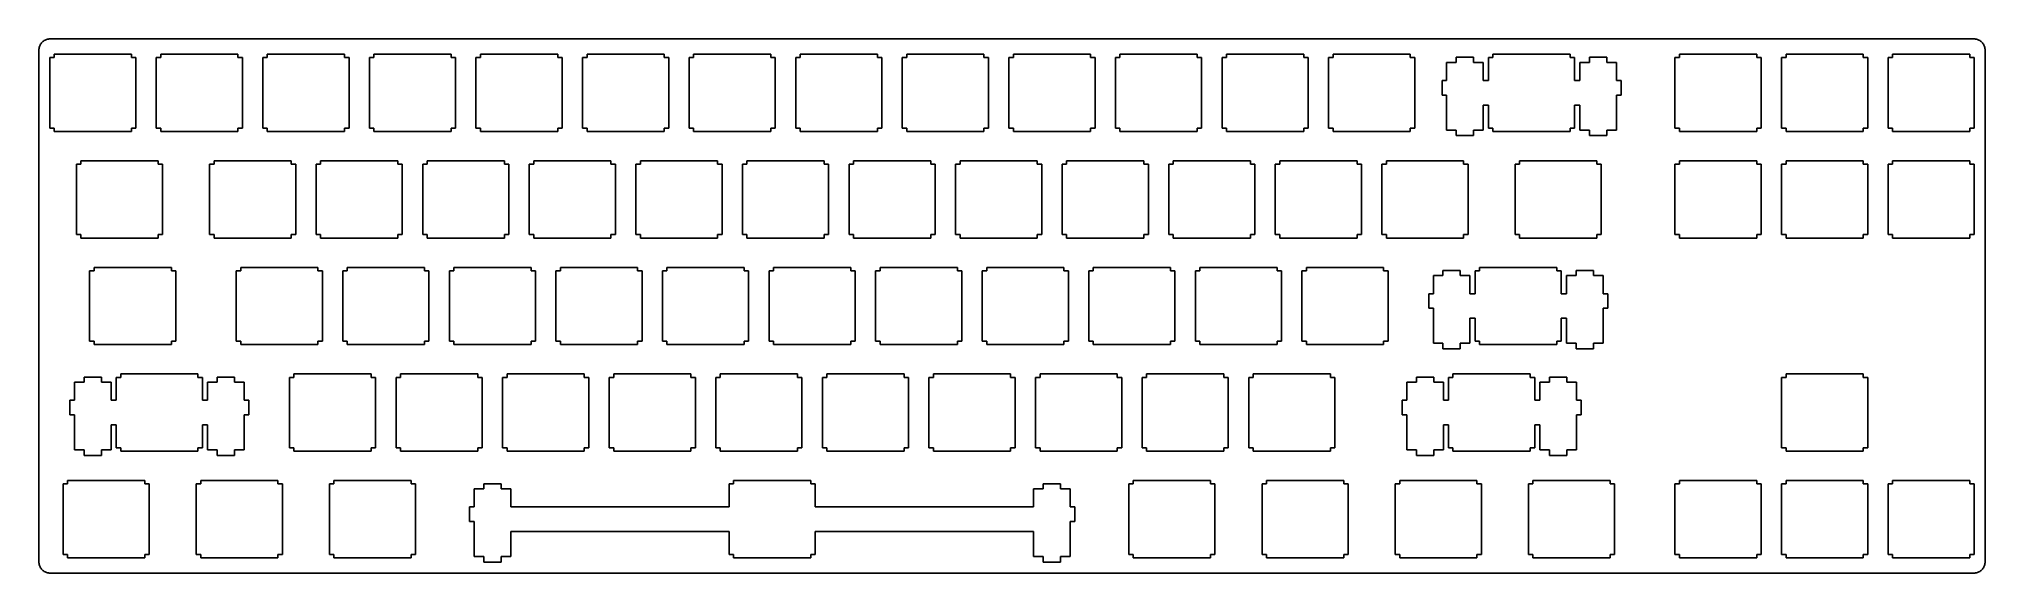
# Model space of a CAD drawing. Extents: x 0 to 348, y 0 to 96.
import ezdxf

# ---------------------------------------------------------------- set-up
doc = ezdxf.new("R2010")
doc.units = 0
doc.layers.get('0').update_dxf_attribs({"linetype": 'CONTINUOUS'})

msp = doc.modelspace()

# ---------------------------------------------------------------- linework, layer by layer
at = {"color": 0}
for p, q in [((0.09508, 93.8597), (0.10197, 94.0167)), ((0.10197, 94.0167), (0.11989, 94.1737)), ((0.11989, 94.1737), (0.15021, 94.3268)), ((0.15021, 94.3268), (0.19293, 94.4795)), ((0.19293, 94.4795), (0.24805, 94.6256)), ((0.24805, 94.6256), (0.31282, 94.7678)), ((0.31282, 94.7678), (0.38999, 94.9053)), ((0.38999, 94.9053), (0.4768, 95.0366)), ((0.4768, 95.0366), (0.57464, 95.159)), ((0.57464, 95.159), (0.68075, 95.2747)), ((0.68075, 95.2747), (0.79651, 95.3809)), ((0.79651, 95.3809), (0.91915, 95.4786)), ((0.91915, 95.4786), (1.05006, 95.5657)), ((1.05006, 95.5657), (1.18787, 95.6426)), ((1.18787, 95.6426), (1.32981, 95.7076)), ((1.32981, 95.7076), (1.47588, 95.7626)), ((1.47588, 95.7626), (1.62884, 95.8053)), ((1.62884, 95.8053), (1.7818, 95.8356)), ((1.7818, 95.8356), (1.9389, 95.8536)), ((1.9389, 95.8536), (2.096, 95.8603)), ((2.096, 95.8603), (345.958, 95.8603)), ((345.958, 95.8603), (346.115, 95.8536)), ((346.115, 95.8536), (346.272, 95.8356)), ((346.272, 95.8356), (346.425, 95.8053)), ((346.425, 95.8053), (346.577, 95.7626)), ((346.577, 95.7626), (346.724, 95.7076)), ((346.724, 95.7076), (346.866, 95.6426)), ((346.866, 95.6426), (347.004, 95.5657)), ((347.004, 95.5657), (347.135, 95.4786)), ((347.135, 95.4786), (347.258, 95.3809)), ((347.258, 95.3809), (347.373, 95.2747)), ((347.373, 95.2747), (347.479, 95.159)), ((347.479, 95.159), (347.577, 95.0366)), ((347.577, 95.0366), (347.664, 94.9053)), ((347.664, 94.9053), (347.741, 94.7678)), ((347.741, 94.7678), (347.806, 94.6256)), ((347.806, 94.6256), (347.861, 94.4795)), ((347.861, 94.4795), (347.904, 94.3268)), ((347.904, 94.3268), (347.934, 94.1737)), ((347.934, 94.1737), (347.952, 94.0167)), ((347.952, 94.0167), (347.959, 93.8597)), ((0.09508, 2.40881), (0.09508, 93.8597)), ((2.82084, 92.5354), (2.0202, 92.5354)), ((2.0202, 92.5354), (2.0202, 79.9345)), ((2.82084, 93.1347), (2.82084, 92.5354)), ((16.6205, 93.1347), (2.82084, 93.1347)), ((16.6205, 92.5354), (16.6205, 93.1347)), ((17.4212, 92.5354), (16.6205, 92.5354)), ((17.4212, 79.9345), (17.4212, 92.5354)), ((21.8708, 92.5354), (21.0688, 92.5354)), ((21.0688, 92.5354), (21.0688, 79.9345)), ((21.8708, 93.1347), (21.8708, 92.5354)), ((35.669, 93.1347), (21.8708, 93.1347)), ((35.669, 92.5354), (35.669, 93.1347)), ((36.4712, 92.5354), (35.669, 92.5354)), ((36.4712, 79.9345), (36.4712, 92.5354)), ((40.9194, 92.5354), (40.1189, 92.5354)), ((40.1189, 92.5354), (40.1189, 79.9345)), ((40.9194, 93.1347), (40.9194, 92.5354)), ((54.719, 93.1347), (40.9194, 93.1347)), ((54.719, 92.5354), (54.719, 93.1347)), ((55.5212, 92.5354), (54.719, 92.5354)), ((55.5212, 79.9345), (55.5212, 92.5354)), ((59.968, 92.5354), (59.1689, 92.5354)), ((59.1689, 92.5354), (59.1689, 79.9345)), ((59.968, 93.1347), (59.968, 92.5354)), ((73.7704, 93.1347), (59.968, 93.1347)), ((73.7704, 92.5354), (73.7704, 93.1347)), ((74.5712, 92.5354), (73.7704, 92.5354)), ((74.5712, 79.9345), (74.5712, 92.5354)), ((79.0194, 92.5354), (78.219, 92.5354)), ((78.219, 92.5354), (78.219, 79.9345)), ((79.0194, 93.1347), (79.0194, 92.5354)), ((92.8204, 93.1347), (79.0194, 93.1347)), ((92.8204, 92.5354), (92.8204, 93.1347)), ((93.6198, 92.5354), (92.8204, 92.5354)), ((93.6198, 79.9345), (93.6198, 92.5354)), ((98.0694, 92.5354), (97.2689, 92.5354)), ((97.2689, 92.5354), (97.2689, 79.9345)), ((98.0694, 93.1347), (98.0694, 92.5354)), ((111.869, 93.1347), (98.0694, 93.1347)), ((111.869, 92.5354), (111.869, 93.1347)), ((112.67, 92.5354), (111.869, 92.5354)), ((112.67, 79.9345), (112.67, 92.5354)), ((117.119, 92.5354), (116.319, 92.5354)), ((116.319, 92.5354), (116.319, 79.9345)), ((117.119, 93.1347), (117.119, 92.5354)), ((130.92, 93.1347), (117.119, 93.1347)), ((130.92, 92.5354), (130.92, 93.1347)), ((131.72, 92.5354), (130.92, 92.5354)), ((131.72, 79.9345), (131.72, 92.5354)), ((136.171, 92.5354), (135.37, 92.5354)), ((135.37, 92.5354), (135.37, 79.9345)), ((136.171, 93.1347), (136.171, 92.5354)), ((149.97, 93.1347), (136.171, 93.1347)), ((149.97, 92.5354), (149.97, 93.1347)), ((150.77, 92.5354), (149.97, 92.5354)), ((150.77, 79.9345), (150.77, 92.5354)), ((155.221, 92.5354), (154.42, 92.5354)), ((154.42, 92.5354), (154.42, 79.9345)), ((155.221, 93.1347), (155.221, 92.5354)), ((169.02, 93.1347), (155.221, 93.1347)), ((169.02, 92.5354), (169.02, 93.1347)), ((169.821, 92.5354), (169.02, 92.5354)), ((169.821, 79.9345), (169.821, 92.5354)), ((174.271, 92.5354), (173.47, 92.5354)), ((173.47, 92.5354), (173.47, 79.9345)), ((174.271, 93.1347), (174.271, 92.5354)), ((188.07, 93.1347), (174.271, 93.1347)), ((188.07, 92.5354), (188.07, 93.1347)), ((188.871, 92.5354), (188.07, 92.5354)), ((188.871, 79.9345), (188.871, 92.5354)), ((193.321, 92.5354), (192.52, 92.5354)), ((192.52, 92.5354), (192.52, 79.9345)), ((193.321, 93.1347), (193.321, 92.5354)), ((207.12, 93.1347), (193.321, 93.1347)), ((207.12, 92.5354), (207.12, 93.1347)), ((207.921, 92.5354), (207.12, 92.5354)), ((207.921, 79.9345), (207.921, 92.5354)), ((212.371, 92.5354), (211.57, 92.5354)), ((211.57, 92.5354), (211.57, 79.9345)), ((212.371, 93.1347), (212.371, 92.5354)), ((226.17, 93.1347), (212.371, 93.1347)), ((226.17, 92.5354), (226.17, 93.1347)), ((226.971, 92.5354), (226.17, 92.5354)), ((226.971, 79.9345), (226.971, 92.5354)), ((231.421, 92.5354), (230.62, 92.5354)), ((230.62, 92.5354), (230.62, 79.9345)), ((231.421, 93.1347), (231.421, 92.5354)), ((245.22, 93.1347), (231.421, 93.1347)), ((245.22, 92.5354), (245.22, 93.1347)), ((246.021, 92.5354), (245.22, 92.5354)), ((246.021, 79.9345), (246.021, 92.5354)), ((253.446, 91.6658), (251.721, 91.6658)), ((251.721, 91.6658), (251.721, 88.4357)), ((256.545, 92.5862), (253.446, 92.5862)), ((253.446, 92.5862), (253.446, 91.6658)), ((256.545, 91.6658), (256.545, 92.5862)), ((258.27, 91.6658), (256.545, 91.6658)), ((258.27, 88.4357), (258.27, 91.6658)), ((259.996, 92.5354), (259.195, 92.5354)), ((259.195, 92.5354), (259.195, 88.4357)), ((259.996, 93.1347), (259.996, 92.5354)), ((273.795, 93.1347), (259.996, 93.1347)), ((273.795, 92.5354), (273.795, 93.1347)), ((274.596, 92.5354), (273.795, 92.5354)), ((274.596, 88.4357), (274.596, 92.5354)), ((277.246, 91.6658), (275.521, 91.6658)), ((275.521, 91.6658), (275.521, 88.4357)), ((280.345, 92.5862), (277.246, 92.5862)), ((277.246, 92.5862), (277.246, 91.6658)), ((280.345, 91.6658), (280.345, 92.5862)), ((282.071, 91.6658), (280.345, 91.6658)), ((282.071, 88.4357), (282.071, 91.6658)), ((293.332, 92.5354), (292.533, 92.5354)), ((292.533, 92.5354), (292.533, 79.9345)), ((293.332, 93.1347), (293.332, 92.5354)), ((307.133, 93.1347), (293.332, 93.1347)), ((307.133, 92.5354), (307.133, 93.1347)), ((307.932, 92.5354), (307.133, 92.5354)), ((307.932, 79.9345), (307.932, 92.5354)), ((312.382, 92.5354), (311.583, 92.5354)), ((311.583, 92.5354), (311.583, 79.9345)), ((312.382, 93.1347), (312.382, 92.5354)), ((326.183, 93.1347), (312.382, 93.1347)), ((326.183, 92.5354), (326.183, 93.1347)), ((326.982, 92.5354), (326.183, 92.5354)), ((326.982, 79.9345), (326.982, 92.5354)), ((331.432, 92.5354), (330.633, 92.5354)), ((330.633, 92.5354), (330.633, 79.9345)), ((331.432, 93.1347), (331.432, 92.5354)), ((345.233, 93.1347), (331.432, 93.1347)), ((345.233, 92.5354), (345.233, 93.1347)), ((346.032, 92.5354), (345.233, 92.5354)), ((346.032, 79.9345), (346.032, 92.5354)), ((347.959, 93.8597), (347.959, 2.41019)), ((251.721, 88.4357), (250.895, 88.4357)), ((250.895, 88.4357), (250.895, 85.8354)), ((259.195, 88.4357), (258.27, 88.4357)), ((275.521, 88.4357), (274.596, 88.4357)), ((282.896, 88.4357), (282.071, 88.4357)), ((282.896, 85.8354), (282.896, 88.4357)), ((250.895, 85.8354), (251.721, 85.8354)), ((251.721, 85.8354), (251.721, 79.5651)), ((258.27, 79.5651), (258.27, 84.0355)), ((258.27, 84.0355), (259.195, 84.0355)), ((259.195, 84.0355), (259.195, 79.9345)), ((274.596, 79.9345), (274.596, 84.0355)), ((274.596, 84.0355), (275.521, 84.0355)), ((275.521, 84.0355), (275.521, 79.5651)), ((282.071, 79.5651), (282.071, 85.8354)), ((282.071, 85.8354), (282.896, 85.8354)), ((2.0202, 79.9345), (2.82084, 79.9345)), ((2.82084, 79.9345), (2.82084, 79.3351)), ((2.82084, 79.3351), (16.6205, 79.3351)), ((16.6205, 79.3351), (16.6205, 79.9345)), ((16.6205, 79.9345), (17.4212, 79.9345)), ((21.0688, 79.9345), (21.8708, 79.9345)), ((21.8708, 79.9345), (21.8708, 79.3351)), ((21.8708, 79.3351), (35.669, 79.3351)), ((35.669, 79.3351), (35.669, 79.9345)), ((35.669, 79.9345), (36.4712, 79.9345)), ((40.1189, 79.9345), (40.9194, 79.9345)), ((40.9194, 79.9345), (40.9194, 79.3351)), ((40.9194, 79.3351), (54.719, 79.3351)), ((54.719, 79.3351), (54.719, 79.9345)), ((54.719, 79.9345), (55.5212, 79.9345)), ((59.1689, 79.9345), (59.968, 79.9345)), ((59.968, 79.9345), (59.968, 79.3351)), ((59.968, 79.3351), (73.7704, 79.3351)), ((73.7704, 79.3351), (73.7704, 79.9345)), ((73.7704, 79.9345), (74.5712, 79.9345)), ((78.219, 79.9345), (79.0194, 79.9345)), ((79.0194, 79.9345), (79.0194, 79.3351)), ((79.0194, 79.3351), (92.8204, 79.3351)), ((92.8204, 79.3351), (92.8204, 79.9345)), ((92.8204, 79.9345), (93.6198, 79.9345)), ((97.2689, 79.9345), (98.0694, 79.9345)), ((98.0694, 79.9345), (98.0694, 79.3351)), ((98.0694, 79.3351), (111.869, 79.3351)), ((111.869, 79.3351), (111.869, 79.9345)), ((111.869, 79.9345), (112.67, 79.9345)), ((116.319, 79.9345), (117.119, 79.9345)), ((117.119, 79.9345), (117.119, 79.3351)), ((117.119, 79.3351), (130.92, 79.3351)), ((130.92, 79.3351), (130.92, 79.9345)), ((130.92, 79.9345), (131.72, 79.9345)), ((135.37, 79.9345), (136.171, 79.9345)), ((136.171, 79.9345), (136.171, 79.3351)), ((136.171, 79.3351), (149.97, 79.3351)), ((149.97, 79.3351), (149.97, 79.9345)), ((149.97, 79.9345), (150.77, 79.9345)), ((154.42, 79.9345), (155.221, 79.9345)), ((155.221, 79.9345), (155.221, 79.3351)), ((155.221, 79.3351), (169.02, 79.3351)), ((169.02, 79.3351), (169.02, 79.9345)), ((169.02, 79.9345), (169.821, 79.9345)), ((173.47, 79.9345), (174.271, 79.9345)), ((174.271, 79.9345), (174.271, 79.3351)), ((174.271, 79.3351), (188.07, 79.3351)), ((188.07, 79.3351), (188.07, 79.9345)), ((188.07, 79.9345), (188.871, 79.9345)), ((192.52, 79.9345), (193.321, 79.9345)), ((193.321, 79.9345), (193.321, 79.3351)), ((193.321, 79.3351), (207.12, 79.3351)), ((207.12, 79.3351), (207.12, 79.9345)), ((207.12, 79.9345), (207.921, 79.9345)), ((211.57, 79.9345), (212.371, 79.9345)), ((212.371, 79.9345), (212.371, 79.3351)), ((212.371, 79.3351), (226.17, 79.3351)), ((226.17, 79.3351), (226.17, 79.9345)), ((226.17, 79.9345), (226.971, 79.9345)), ((230.62, 79.9345), (231.421, 79.9345)), ((231.421, 79.9345), (231.421, 79.3351)), ((231.421, 79.3351), (245.22, 79.3351)), ((245.22, 79.3351), (245.22, 79.9345)), ((245.22, 79.9345), (246.021, 79.9345)), ((251.721, 79.5651), (253.446, 79.5651)), ((253.446, 79.5651), (253.446, 78.5855)), ((253.446, 78.5855), (256.545, 78.5855)), ((256.545, 78.5855), (256.545, 79.5651)), ((256.545, 79.5651), (258.27, 79.5651)), ((259.195, 79.9345), (259.996, 79.9345)), ((259.996, 79.9345), (259.996, 79.3351)), ((259.996, 79.3351), (273.795, 79.3351)), ((273.795, 79.3351), (273.795, 79.9345)), ((273.795, 79.9345), (274.596, 79.9345)), ((275.521, 79.5651), (277.246, 79.5651)), ((277.246, 79.5651), (277.246, 78.5855)), ((277.246, 78.5855), (280.345, 78.5855)), ((280.345, 78.5855), (280.345, 79.5651)), ((280.345, 79.5651), (282.071, 79.5651)), ((292.533, 79.9345), (293.332, 79.9345)), ((293.332, 79.9345), (293.332, 79.3351)), ((293.332, 79.3351), (307.133, 79.3351)), ((307.133, 79.3351), (307.133, 79.9345)), ((307.133, 79.9345), (307.932, 79.9345)), ((311.583, 79.9345), (312.382, 79.9345)), ((312.382, 79.9345), (312.382, 79.3351)), ((312.382, 79.3351), (326.183, 79.3351)), ((326.183, 79.3351), (326.183, 79.9345)), ((326.183, 79.9345), (326.982, 79.9345)), ((330.633, 79.9345), (331.432, 79.9345)), ((331.432, 79.9345), (331.432, 79.3351)), ((331.432, 79.3351), (345.233, 79.3351)), ((345.233, 79.3351), (345.233, 79.9345)), ((345.233, 79.9345), (346.032, 79.9345)), ((7.58197, 73.4868), (6.78272, 73.4868)), ((6.78272, 73.4868), (6.78272, 60.8859)), ((7.58197, 74.0847), (7.58197, 73.4868)), ((21.383, 74.0847), (7.58197, 74.0847)), ((21.383, 73.4868), (21.383, 74.0847)), ((22.1823, 73.4868), (21.383, 73.4868)), ((22.1823, 60.8859), (22.1823, 73.4868)), ((31.3958, 73.4868), (30.5952, 73.4868)), ((30.5952, 73.4868), (30.5952, 60.8859)), ((31.3958, 74.0847), (31.3958, 73.4868)), ((45.1954, 74.0847), (31.3958, 74.0847)), ((45.1954, 73.4868), (45.1954, 74.0847)), ((45.9962, 73.4868), (45.1954, 73.4868)), ((45.9962, 60.8859), (45.9962, 73.4868)), ((50.4458, 73.4868), (49.6454, 73.4868)), ((49.6454, 73.4868), (49.6454, 60.8859)), ((50.4458, 74.0847), (50.4458, 73.4868)), ((64.2454, 74.0847), (50.4458, 74.0847)), ((64.2454, 73.4868), (64.2454, 74.0847)), ((65.0462, 73.4868), (64.2454, 73.4868)), ((65.0462, 60.8859), (65.0462, 73.4868)), ((69.4944, 73.4868), (68.6954, 73.4868)), ((68.6954, 73.4868), (68.6954, 60.8859)), ((69.4944, 74.0847), (69.4944, 73.4868)), ((83.2954, 74.0847), (69.4944, 74.0847)), ((83.2954, 73.4868), (83.2954, 74.0847)), ((84.0962, 73.4868), (83.2954, 73.4868)), ((84.0962, 60.8859), (84.0962, 73.4868)), ((88.5444, 73.4868), (87.744, 73.4868)), ((87.744, 73.4868), (87.744, 60.8859)), ((88.5444, 74.0847), (88.5444, 73.4868)), ((102.345, 74.0847), (88.5444, 74.0847)), ((102.345, 73.4868), (102.345, 74.0847)), ((103.146, 73.4868), (102.345, 73.4868)), ((103.146, 60.8859), (103.146, 73.4868)), ((107.594, 73.4868), (106.794, 73.4868)), ((106.794, 73.4868), (106.794, 60.8859)), ((107.594, 74.0847), (107.594, 73.4868)), ((121.395, 74.0847), (107.594, 74.0847)), ((121.395, 73.4868), (121.395, 74.0847)), ((122.196, 73.4868), (121.395, 73.4868)), ((122.196, 60.8859), (122.196, 73.4868)), ((126.644, 73.4868), (125.845, 73.4868)), ((125.845, 73.4868), (125.845, 60.8859)), ((126.644, 74.0847), (126.644, 73.4868)), ((140.445, 74.0847), (126.644, 74.0847)), ((140.445, 73.4868), (140.445, 74.0847)), ((141.245, 73.4868), (140.445, 73.4868)), ((141.245, 60.8859), (141.245, 73.4868)), ((145.696, 73.4868), (144.895, 73.4868)), ((144.895, 73.4868), (144.895, 60.8859)), ((145.696, 74.0847), (145.696, 73.4868)), ((159.495, 74.0847), (145.696, 74.0847)), ((159.495, 73.4868), (159.495, 74.0847)), ((160.296, 73.4868), (159.495, 73.4868)), ((160.296, 60.8859), (160.296, 73.4868)), ((164.746, 73.4868), (163.945, 73.4868)), ((163.945, 73.4868), (163.945, 60.8859)), ((164.746, 74.0847), (164.746, 73.4868)), ((178.545, 74.0847), (164.746, 74.0847)), ((178.545, 73.4868), (178.545, 74.0847)), ((179.346, 73.4868), (178.545, 73.4868)), ((179.346, 60.8859), (179.346, 73.4868)), ((183.796, 73.4868), (182.995, 73.4868)), ((182.995, 73.4868), (182.995, 60.8859)), ((183.796, 74.0847), (183.796, 73.4868)), ((197.595, 74.0847), (183.796, 74.0847)), ((197.595, 73.4868), (197.595, 74.0847)), ((198.396, 73.4868), (197.595, 73.4868)), ((198.396, 60.8859), (198.396, 73.4868)), ((202.846, 73.4868), (202.045, 73.4868)), ((202.045, 73.4868), (202.045, 60.8859)), ((202.846, 74.0847), (202.846, 73.4868)), ((216.645, 74.0847), (202.846, 74.0847)), ((216.645, 73.4868), (216.645, 74.0847)), ((217.446, 73.4868), (216.645, 73.4868)), ((217.446, 60.8859), (217.446, 73.4868)), ((221.896, 73.4868), (221.095, 73.4868)), ((221.095, 73.4868), (221.095, 60.8859)), ((221.896, 74.0847), (221.896, 73.4868)), ((235.695, 74.0847), (221.896, 74.0847)), ((235.695, 73.4868), (235.695, 74.0847)), ((236.496, 73.4868), (235.695, 73.4868)), ((236.496, 60.8859), (236.496, 73.4868)), ((240.946, 73.4868), (240.145, 73.4868)), ((240.145, 73.4868), (240.145, 60.8859)), ((240.946, 74.0847), (240.946, 73.4868)), ((254.744, 74.0847), (240.946, 74.0847)), ((254.744, 73.4868), (254.744, 74.0847)), ((255.546, 73.4868), (254.744, 73.4868)), ((255.546, 60.8859), (255.546, 73.4868)), ((264.757, 73.4868), (263.958, 73.4868)), ((263.958, 73.4868), (263.958, 60.8859)), ((264.757, 74.0847), (264.757, 73.4868)), ((278.558, 74.0847), (264.757, 74.0847)), ((278.558, 73.4868), (278.558, 74.0847)), ((279.357, 73.4868), (278.558, 73.4868)), ((279.357, 60.8859), (279.357, 73.4868)), ((293.332, 73.4868), (292.533, 73.4868)), ((292.533, 73.4868), (292.533, 60.8859)), ((293.332, 74.0847), (293.332, 73.4868)), ((307.133, 74.0847), (293.332, 74.0847)), ((307.133, 73.4868), (307.133, 74.0847)), ((307.932, 73.4868), (307.133, 73.4868)), ((307.932, 60.8859), (307.932, 73.4868)), ((312.382, 73.4868), (311.583, 73.4868)), ((311.583, 73.4868), (311.583, 60.8859)), ((312.382, 74.0847), (312.382, 73.4868)), ((326.183, 74.0847), (312.382, 74.0847)), ((326.183, 73.4868), (326.183, 74.0847)), ((326.982, 73.4868), (326.183, 73.4868)), ((326.982, 60.8859), (326.982, 73.4868)), ((331.432, 73.4868), (330.633, 73.4868)), ((330.633, 73.4868), (330.633, 60.8859)), ((331.432, 74.0847), (331.432, 73.4868)), ((345.233, 74.0847), (331.432, 74.0847)), ((345.233, 73.4868), (345.233, 74.0847)), ((346.032, 73.4868), (345.233, 73.4868)), ((346.032, 60.8859), (346.032, 73.4868)), ((6.78272, 60.8859), (7.58197, 60.8859)), ((7.58197, 60.8859), (7.58197, 60.2865)), ((7.58197, 60.2865), (21.383, 60.2865)), ((21.383, 60.2865), (21.383, 60.8859)), ((21.383, 60.8859), (22.1823, 60.8859)), ((30.5952, 60.8859), (31.3958, 60.8859)), ((31.3958, 60.8859), (31.3958, 60.2865)), ((31.3958, 60.2865), (45.1954, 60.2865)), ((45.1954, 60.2865), (45.1954, 60.8859)), ((45.1954, 60.8859), (45.9962, 60.8859)), ((49.6454, 60.8859), (50.4458, 60.8859)), ((50.4458, 60.8859), (50.4458, 60.2865)), ((50.4458, 60.2865), (64.2454, 60.2865)), ((64.2454, 60.2865), (64.2454, 60.8859)), ((64.2454, 60.8859), (65.0462, 60.8859)), ((68.6954, 60.8859), (69.4944, 60.8859)), ((69.4944, 60.8859), (69.4944, 60.2865)), ((69.4944, 60.2865), (83.2954, 60.2865)), ((83.2954, 60.2865), (83.2954, 60.8859)), ((83.2954, 60.8859), (84.0962, 60.8859)), ((87.744, 60.8859), (88.5444, 60.8859)), ((88.5444, 60.8859), (88.5444, 60.2865)), ((88.5444, 60.2865), (102.345, 60.2865)), ((102.345, 60.2865), (102.345, 60.8859)), ((102.345, 60.8859), (103.146, 60.8859)), ((106.794, 60.8859), (107.594, 60.8859)), ((107.594, 60.8859), (107.594, 60.2865)), ((107.594, 60.2865), (121.395, 60.2865)), ((121.395, 60.2865), (121.395, 60.8859)), ((121.395, 60.8859), (122.196, 60.8859)), ((125.845, 60.8859), (126.644, 60.8859)), ((126.644, 60.8859), (126.644, 60.2865)), ((126.644, 60.2865), (140.445, 60.2865)), ((140.445, 60.2865), (140.445, 60.8859)), ((140.445, 60.8859), (141.245, 60.8859)), ((144.895, 60.8859), (145.696, 60.8859)), ((145.696, 60.8859), (145.696, 60.2865)), ((145.696, 60.2865), (159.495, 60.2865)), ((159.495, 60.2865), (159.495, 60.8859)), ((159.495, 60.8859), (160.296, 60.8859)), ((163.945, 60.8859), (164.746, 60.8859)), ((164.746, 60.8859), (164.746, 60.2865)), ((164.746, 60.2865), (178.545, 60.2865)), ((178.545, 60.2865), (178.545, 60.8859)), ((178.545, 60.8859), (179.346, 60.8859)), ((182.995, 60.8859), (183.796, 60.8859)), ((183.796, 60.8859), (183.796, 60.2865)), ((183.796, 60.2865), (197.595, 60.2865)), ((197.595, 60.2865), (197.595, 60.8859)), ((197.595, 60.8859), (198.396, 60.8859)), ((202.045, 60.8859), (202.846, 60.8859)), ((202.846, 60.8859), (202.846, 60.2865)), ((202.846, 60.2865), (216.645, 60.2865)), ((216.645, 60.2865), (216.645, 60.8859)), ((216.645, 60.8859), (217.446, 60.8859)), ((221.095, 60.8859), (221.896, 60.8859)), ((221.896, 60.8859), (221.896, 60.2865)), ((221.896, 60.2865), (235.695, 60.2865)), ((235.695, 60.2865), (235.695, 60.8859)), ((235.695, 60.8859), (236.496, 60.8859)), ((240.145, 60.8859), (240.946, 60.8859)), ((240.946, 60.8859), (240.946, 60.2865)), ((240.946, 60.2865), (254.744, 60.2865)), ((254.744, 60.2865), (254.744, 60.8859)), ((254.744, 60.8859), (255.546, 60.8859)), ((263.958, 60.8859), (264.757, 60.8859)), ((264.757, 60.8859), (264.757, 60.2865)), ((264.757, 60.2865), (278.558, 60.2865)), ((278.558, 60.2865), (278.558, 60.8859)), ((278.558, 60.8859), (279.357, 60.8859)), ((292.533, 60.8859), (293.332, 60.8859)), ((293.332, 60.8859), (293.332, 60.2865)), ((293.332, 60.2865), (307.133, 60.2865)), ((307.133, 60.2865), (307.133, 60.8859)), ((307.133, 60.8859), (307.932, 60.8859)), ((311.583, 60.8859), (312.382, 60.8859)), ((312.382, 60.8859), (312.382, 60.2865)), ((312.382, 60.2865), (326.183, 60.2865)), ((326.183, 60.2865), (326.183, 60.8859)), ((326.183, 60.8859), (326.982, 60.8859)), ((330.633, 60.8859), (331.432, 60.8859)), ((331.432, 60.8859), (331.432, 60.2865)), ((331.432, 60.2865), (345.233, 60.2865)), ((345.233, 60.2865), (345.233, 60.8859)), ((345.233, 60.8859), (346.032, 60.8859)), ((9.96322, 54.4354), (9.16397, 54.4354)), ((9.16397, 54.4354), (9.16397, 41.8359)), ((9.96322, 55.0362), (9.96322, 54.4354)), ((23.7629, 55.0362), (9.96322, 55.0362)), ((23.7629, 54.4354), (23.7629, 55.0362)), ((24.5635, 54.4354), (23.7629, 54.4354)), ((24.5635, 41.8359), (24.5635, 54.4354)), ((36.1569, 54.4354), (35.3579, 54.4354)), ((35.3579, 54.4354), (35.3579, 41.8359)), ((36.1569, 55.0362), (36.1569, 54.4354)), ((49.9579, 55.0362), (36.1569, 55.0362)), ((49.9579, 54.4354), (49.9579, 55.0362)), ((50.7573, 54.4354), (49.9579, 54.4354)), ((50.7573, 41.8359), (50.7573, 54.4354)), ((55.2069, 54.4354), (54.4079, 54.4354)), ((54.4079, 54.4354), (54.4079, 41.8359)), ((55.2069, 55.0362), (55.2069, 54.4354)), ((69.0079, 55.0362), (55.2069, 55.0362)), ((69.0079, 54.4354), (69.0079, 55.0362)), ((69.8073, 54.4354), (69.0079, 54.4354)), ((69.8073, 41.8359), (69.8073, 54.4354)), ((74.2569, 54.4354), (73.4579, 54.4354)), ((73.4579, 54.4354), (73.4579, 41.8359)), ((74.2569, 55.0362), (74.2569, 54.4354)), ((88.0579, 55.0362), (74.2569, 55.0362)), ((88.0579, 54.4354), (88.0579, 55.0362)), ((88.8573, 54.4354), (88.0579, 54.4354)), ((88.8573, 41.8359), (88.8573, 54.4354)), ((93.3069, 54.4354), (92.5079, 54.4354)), ((92.5079, 54.4354), (92.5079, 41.8359)), ((93.3069, 55.0362), (93.3069, 54.4354)), ((107.108, 55.0362), (93.3069, 55.0362)), ((107.108, 54.4354), (107.108, 55.0362)), ((107.907, 54.4354), (107.108, 54.4354)), ((107.907, 41.8359), (107.907, 54.4354)), ((112.357, 54.4354), (111.558, 54.4354)), ((111.558, 54.4354), (111.558, 41.8359)), ((112.357, 55.0362), (112.357, 54.4354)), ((126.158, 55.0362), (112.357, 55.0362)), ((126.158, 54.4354), (126.158, 55.0362)), ((126.957, 54.4354), (126.158, 54.4354)), ((126.957, 41.8359), (126.957, 54.4354)), ((131.407, 54.4354), (130.608, 54.4354)), ((130.608, 54.4354), (130.608, 41.8359)), ((131.407, 55.0362), (131.407, 54.4354)), ((145.208, 55.0362), (131.407, 55.0362)), ((145.208, 54.4354), (145.208, 55.0362)), ((146.007, 54.4354), (145.208, 54.4354)), ((146.007, 41.8359), (146.007, 54.4354)), ((150.457, 54.4354), (149.658, 54.4354)), ((149.658, 54.4354), (149.658, 41.8359)), ((150.457, 55.0362), (150.457, 54.4354)), ((164.258, 55.0362), (150.457, 55.0362)), ((164.258, 54.4354), (164.258, 55.0362)), ((165.057, 54.4354), (164.258, 54.4354)), ((165.057, 41.8359), (165.057, 54.4354)), ((169.507, 54.4354), (168.708, 54.4354)), ((168.708, 54.4354), (168.708, 41.8359)), ((169.507, 55.0362), (169.507, 54.4354)), ((183.308, 55.0362), (169.507, 55.0362)), ((183.308, 54.4354), (183.308, 55.0362)), ((184.107, 54.4354), (183.308, 54.4354)), ((184.107, 41.8359), (184.107, 54.4354)), ((188.557, 54.4354), (187.758, 54.4354)), ((187.758, 54.4354), (187.758, 41.8359)), ((188.557, 55.0362), (188.557, 54.4354)), ((202.358, 55.0362), (188.557, 55.0362)), ((202.358, 54.4354), (202.358, 55.0362)), ((203.157, 54.4354), (202.358, 54.4354)), ((203.157, 41.8359), (203.157, 54.4354)), ((207.607, 54.4354), (206.808, 54.4354)), ((206.808, 54.4354), (206.808, 41.8359)), ((207.607, 55.0362), (207.607, 54.4354)), ((221.408, 55.0362), (207.607, 55.0362)), ((221.408, 54.4354), (221.408, 55.0362)), ((222.207, 54.4354), (221.408, 54.4354)), ((222.207, 41.8359), (222.207, 54.4354)), ((226.657, 54.4354), (225.858, 54.4354)), ((225.858, 54.4354), (225.858, 41.8359)), ((226.657, 55.0362), (226.657, 54.4354)), ((240.458, 55.0362), (226.657, 55.0362)), ((240.458, 54.4354), (240.458, 55.0362)), ((241.257, 54.4354), (240.458, 54.4354)), ((241.257, 41.8359), (241.257, 54.4354)), ((251.063, 53.5658), (249.338, 53.5658)), ((249.338, 53.5658), (249.338, 50.3357)), ((254.163, 54.4862), (251.063, 54.4862)), ((251.063, 54.4862), (251.063, 53.5658)), ((254.163, 53.5658), (254.163, 54.4862)), ((255.888, 53.5658), (254.163, 53.5658)), ((255.888, 50.3357), (255.888, 53.5658)), ((257.613, 54.4354), (256.814, 54.4354)), ((256.814, 54.4354), (256.814, 50.3357)), ((257.613, 55.0362), (257.613, 54.4354)), ((271.413, 55.0362), (257.613, 55.0362)), ((271.413, 54.4354), (271.413, 55.0362)), ((272.214, 54.4354), (271.413, 54.4354)), ((272.214, 50.3357), (272.214, 54.4354)), ((274.864, 53.5658), (273.138, 53.5658)), ((273.138, 53.5658), (273.138, 50.3357)), ((277.964, 54.4862), (274.864, 54.4862)), ((274.864, 54.4862), (274.864, 53.5658)), ((277.964, 53.5658), (277.964, 54.4862)), ((279.688, 53.5658), (277.964, 53.5658)), ((279.688, 50.3357), (279.688, 53.5658)), ((249.338, 50.3357), (248.514, 50.3357)), ((248.514, 50.3357), (248.514, 47.7365)), ((256.814, 50.3357), (255.888, 50.3357)), ((273.138, 50.3357), (272.214, 50.3357)), ((280.513, 50.3357), (279.688, 50.3357)), ((280.513, 47.7365), (280.513, 50.3357)), ((248.514, 47.7365), (249.338, 47.7365)), ((249.338, 47.7365), (249.338, 41.4666)), ((255.888, 41.4666), (255.888, 45.9355)), ((255.888, 45.9355), (256.814, 45.9355)), ((256.814, 45.9355), (256.814, 41.8359)), ((272.214, 41.8359), (272.214, 45.9355)), ((272.214, 45.9355), (273.138, 45.9355)), ((273.138, 45.9355), (273.138, 41.4666)), ((279.688, 41.4666), (279.688, 47.7365)), ((279.688, 47.7365), (280.513, 47.7365)), ((9.16397, 41.8359), (9.96322, 41.8359)), ((9.96322, 41.8359), (9.96322, 41.2365)), ((23.7629, 41.2365), (23.7629, 41.8359)), ((23.7629, 41.8359), (24.5635, 41.8359)), ((35.3579, 41.8359), (36.1569, 41.8359)), ((36.1569, 41.8359), (36.1569, 41.2365)), ((49.9579, 41.2365), (49.9579, 41.8359)), ((49.9579, 41.8359), (50.7573, 41.8359)), ((54.4079, 41.8359), (55.2069, 41.8359)), ((55.2069, 41.8359), (55.2069, 41.2365)), ((69.0079, 41.2365), (69.0079, 41.8359)), ((69.0079, 41.8359), (69.8073, 41.8359)), ((73.4579, 41.8359), (74.2569, 41.8359)), ((74.2569, 41.8359), (74.2569, 41.2365)), ((88.0579, 41.2365), (88.0579, 41.8359)), ((88.0579, 41.8359), (88.8573, 41.8359)), ((92.5079, 41.8359), (93.3069, 41.8359)), ((93.3069, 41.8359), (93.3069, 41.2365)), ((107.108, 41.2365), (107.108, 41.8359)), ((107.108, 41.8359), (107.907, 41.8359)), ((111.558, 41.8359), (112.357, 41.8359)), ((112.357, 41.8359), (112.357, 41.2365)), ((126.158, 41.2365), (126.158, 41.8359)), ((126.158, 41.8359), (126.957, 41.8359)), ((130.608, 41.8359), (131.407, 41.8359)), ((131.407, 41.8359), (131.407, 41.2365)), ((145.208, 41.2365), (145.208, 41.8359)), ((145.208, 41.8359), (146.007, 41.8359)), ((149.658, 41.8359), (150.457, 41.8359)), ((150.457, 41.8359), (150.457, 41.2365)), ((164.258, 41.2365), (164.258, 41.8359)), ((164.258, 41.8359), (165.057, 41.8359)), ((168.708, 41.8359), (169.507, 41.8359)), ((169.507, 41.8359), (169.507, 41.2365)), ((183.308, 41.2365), (183.308, 41.8359)), ((183.308, 41.8359), (184.107, 41.8359)), ((187.758, 41.8359), (188.557, 41.8359)), ((188.557, 41.8359), (188.557, 41.2365)), ((202.358, 41.2365), (202.358, 41.8359)), ((202.358, 41.8359), (203.157, 41.8359)), ((206.808, 41.8359), (207.607, 41.8359)), ((207.607, 41.8359), (207.607, 41.2365)), ((221.408, 41.2365), (221.408, 41.8359)), ((221.408, 41.8359), (222.207, 41.8359)), ((225.858, 41.8359), (226.657, 41.8359)), ((226.657, 41.8359), (226.657, 41.2365)), ((240.458, 41.2365), (240.458, 41.8359)), ((240.458, 41.8359), (241.257, 41.8359)), ((256.814, 41.8359), (257.613, 41.8359)), ((257.613, 41.8359), (257.613, 41.2365)), ((271.413, 41.2365), (271.413, 41.8359)), ((271.413, 41.8359), (272.214, 41.8359)), ((9.96322, 41.2365), (23.7629, 41.2365)), ((36.1569, 41.2365), (49.9579, 41.2365)), ((55.2069, 41.2365), (69.0079, 41.2365)), ((74.2569, 41.2365), (88.0579, 41.2365)), ((93.3069, 41.2365), (107.108, 41.2365)), ((112.357, 41.2365), (126.158, 41.2365)), ((131.407, 41.2365), (145.208, 41.2365)), ((150.457, 41.2365), (164.258, 41.2365)), ((169.507, 41.2365), (183.308, 41.2365)), ((188.557, 41.2365), (202.358, 41.2365)), ((207.607, 41.2365), (221.408, 41.2365)), ((226.657, 41.2365), (240.458, 41.2365)), ((249.338, 41.4666), (251.063, 41.4666)), ((251.063, 41.4666), (251.063, 40.4855)), ((251.063, 40.4855), (254.163, 40.4855)), ((254.163, 40.4855), (254.163, 41.4666)), ((254.163, 41.4666), (255.888, 41.4666)), ((257.613, 41.2365), (271.413, 41.2365)), ((273.138, 41.4666), (274.864, 41.4666)), ((274.864, 41.4666), (274.864, 40.4855)), ((274.864, 40.4855), (277.964, 40.4855)), ((277.964, 40.4855), (277.964, 41.4666)), ((277.964, 41.4666), (279.688, 41.4666)), ((11.2765, 35.4348), (8.17591, 35.4348)), ((8.17591, 35.4348), (8.17591, 34.5157)), ((11.2765, 34.5157), (11.2765, 35.4348)), ((14.7271, 35.3868), (13.9265, 35.3868)), ((13.9265, 35.3868), (13.9265, 31.2856)), ((14.7271, 35.9876), (14.7271, 35.3868)), ((28.5268, 35.9876), (14.7271, 35.9876)), ((28.5268, 35.3868), (28.5268, 35.9876)), ((29.326, 35.3868), (28.5268, 35.3868)), ((29.326, 31.2856), (29.326, 35.3868)), ((35.0766, 35.4348), (31.976, 35.4348)), ((31.976, 35.4348), (31.976, 34.5157)), ((35.0766, 34.5157), (35.0766, 35.4348)), ((45.6819, 35.3868), (44.8829, 35.3868)), ((44.8829, 35.3868), (44.8829, 22.7858)), ((45.6819, 35.9876), (45.6819, 35.3868)), ((59.4829, 35.9876), (45.6819, 35.9876)), ((59.4829, 35.3868), (59.4829, 35.9876)), ((60.2823, 35.3868), (59.4829, 35.3868)), ((60.2823, 22.7858), (60.2823, 35.3868)), ((64.7319, 35.3868), (63.9329, 35.3868)), ((63.9329, 35.3868), (63.9329, 22.7858)), ((64.7319, 35.9876), (64.7319, 35.3868)), ((78.5329, 35.9876), (64.7319, 35.9876)), ((78.5329, 35.3868), (78.5329, 35.9876)), ((79.3323, 35.3868), (78.5329, 35.3868)), ((79.3323, 22.7858), (79.3323, 35.3868)), ((83.7819, 35.3868), (82.9829, 35.3868)), ((82.9829, 35.3868), (82.9829, 22.7858)), ((83.7819, 35.9876), (83.7819, 35.3868)), ((97.5829, 35.9876), (83.7819, 35.9876)), ((97.5829, 35.3868), (97.5829, 35.9876)), ((98.3823, 35.3868), (97.5829, 35.3868)), ((98.3823, 22.7858), (98.3823, 35.3868)), ((102.832, 35.3868), (102.033, 35.3868)), ((102.033, 35.3868), (102.033, 22.7858)), ((102.832, 35.9876), (102.832, 35.3868)), ((116.633, 35.9876), (102.832, 35.9876)), ((116.633, 35.3868), (116.633, 35.9876)), ((117.432, 35.3868), (116.633, 35.3868)), ((117.432, 22.7858), (117.432, 35.3868)), ((121.882, 35.3868), (121.083, 35.3868)), ((121.083, 35.3868), (121.083, 22.7858)), ((121.882, 35.9876), (121.882, 35.3868)), ((135.683, 35.9876), (121.882, 35.9876)), ((135.683, 35.3868), (135.683, 35.9876)), ((136.482, 35.3868), (135.683, 35.3868)), ((136.482, 22.7858), (136.482, 35.3868)), ((140.932, 35.3868), (140.133, 35.3868)), ((140.133, 35.3868), (140.133, 22.7858)), ((140.932, 35.9876), (140.932, 35.3868)), ((154.733, 35.9876), (140.932, 35.9876)), ((154.733, 35.3868), (154.733, 35.9876)), ((155.532, 35.3868), (154.733, 35.3868)), ((155.532, 22.7858), (155.532, 35.3868)), ((159.982, 35.3868), (159.183, 35.3868)), ((159.183, 35.3868), (159.183, 22.7858)), ((159.982, 35.9876), (159.982, 35.3868)), ((173.783, 35.9876), (159.982, 35.9876)), ((173.783, 35.3868), (173.783, 35.9876)), ((174.582, 35.3868), (173.783, 35.3868)), ((174.582, 22.7858), (174.582, 35.3868)), ((179.032, 35.3868), (178.233, 35.3868)), ((178.233, 35.3868), (178.233, 22.7858)), ((179.032, 35.9876), (179.032, 35.3868)), ((192.833, 35.9876), (179.032, 35.9876)), ((192.833, 35.3868), (192.833, 35.9876)), ((193.632, 35.3868), (192.833, 35.3868)), ((193.632, 22.7858), (193.632, 35.3868)), ((198.082, 35.3868), (197.283, 35.3868)), ((197.283, 35.3868), (197.283, 22.7858)), ((198.082, 35.9876), (198.082, 35.3868)), ((211.883, 35.9876), (198.082, 35.9876)), ((211.883, 35.3868), (211.883, 35.9876)), ((212.682, 35.3868), (211.883, 35.3868)), ((212.682, 22.7858), (212.682, 35.3868)), ((217.132, 35.3868), (216.333, 35.3868)), ((216.333, 35.3868), (216.333, 22.7858)), ((217.132, 35.9876), (217.132, 35.3868)), ((230.933, 35.9876), (217.132, 35.9876)), ((230.933, 35.3868), (230.933, 35.9876)), ((231.732, 35.3868), (230.933, 35.3868)), ((231.732, 22.7858), (231.732, 35.3868)), ((249.402, 35.4348), (246.301, 35.4348)), ((246.301, 35.4348), (246.301, 34.5157)), ((249.402, 34.5157), (249.402, 35.4348)), ((252.851, 35.3868), (252.052, 35.3868)), ((252.052, 35.3868), (252.052, 31.2856)), ((252.851, 35.9876), (252.851, 35.3868)), ((266.652, 35.9876), (252.851, 35.9876)), ((266.652, 35.3868), (266.652, 35.9876)), ((267.451, 35.3868), (266.652, 35.3868)), ((267.451, 31.2856), (267.451, 35.3868)), ((273.202, 35.4348), (270.101, 35.4348)), ((270.101, 35.4348), (270.101, 34.5157)), ((273.202, 34.5157), (273.202, 35.4348)), ((312.382, 35.3868), (311.583, 35.3868)), ((311.583, 35.3868), (311.583, 22.7858)), ((312.382, 35.9876), (312.382, 35.3868)), ((326.183, 35.9876), (312.382, 35.9876)), ((326.183, 35.3868), (326.183, 35.9876)), ((326.982, 35.3868), (326.183, 35.3868)), ((326.982, 22.7858), (326.982, 35.3868)), ((8.17591, 34.5157), (6.45199, 34.5157)), ((6.45199, 34.5157), (6.45199, 31.2856)), ((13.0018, 34.5157), (11.2765, 34.5157)), ((13.0018, 31.2856), (13.0018, 34.5157)), ((31.976, 34.5157), (30.2521, 34.5157)), ((30.2521, 34.5157), (30.2521, 31.2856)), ((36.8018, 34.5157), (35.0766, 34.5157)), ((36.8018, 31.2856), (36.8018, 34.5157)), ((246.301, 34.5157), (244.577, 34.5157)), ((244.577, 34.5157), (244.577, 31.2856)), ((251.127, 34.5157), (249.402, 34.5157)), ((251.127, 31.2856), (251.127, 34.5157)), ((270.101, 34.5157), (268.377, 34.5157)), ((268.377, 34.5157), (268.377, 31.2856)), ((274.927, 34.5157), (273.202, 34.5157)), ((274.927, 31.2856), (274.927, 34.5157)), ((6.45199, 31.2856), (5.62652, 31.2856)), ((5.62652, 31.2856), (5.62652, 28.6852)), ((5.62652, 28.6852), (6.45199, 28.6852)), ((6.45199, 28.6852), (6.45199, 22.4152)), ((13.9265, 31.2856), (13.0018, 31.2856)), ((30.2521, 31.2856), (29.326, 31.2856)), ((37.6259, 31.2856), (36.8018, 31.2856)), ((36.8018, 22.4152), (36.8018, 28.6852)), ((36.8018, 28.6852), (37.6259, 28.6852)), ((37.6259, 28.6852), (37.6259, 31.2856)), ((244.577, 31.2856), (243.751, 31.2856)), ((243.751, 31.2856), (243.751, 28.6852)), ((243.751, 28.6852), (244.577, 28.6852)), ((244.577, 28.6852), (244.577, 22.4152)), ((252.052, 31.2856), (251.127, 31.2856)), ((268.377, 31.2856), (267.451, 31.2856)), ((275.751, 31.2856), (274.927, 31.2856)), ((274.927, 22.4152), (274.927, 28.6852)), ((274.927, 28.6852), (275.751, 28.6852)), ((275.751, 28.6852), (275.751, 31.2856)), ((13.0018, 22.4152), (13.0018, 26.8855)), ((13.0018, 26.8855), (13.9265, 26.8855)), ((13.9265, 26.8855), (13.9265, 22.7858)), ((29.326, 22.7858), (29.326, 26.8855)), ((29.326, 26.8855), (30.2521, 26.8855)), ((30.2521, 26.8855), (30.2521, 22.4152)), ((251.127, 22.4152), (251.127, 26.8855)), ((251.127, 26.8855), (252.052, 26.8855)), ((252.052, 26.8855), (252.052, 22.7858)), ((267.451, 22.7858), (267.451, 26.8855)), ((267.451, 26.8855), (268.377, 26.8855)), ((268.377, 26.8855), (268.377, 22.4152)), ((6.45199, 22.4152), (8.17591, 22.4152)), ((8.17591, 22.4152), (8.17591, 21.4354)), ((8.17591, 21.4354), (11.2765, 21.4354)), ((11.2765, 21.4354), (11.2765, 22.4152)), ((11.2765, 22.4152), (13.0018, 22.4152)), ((13.9265, 22.7858), (14.7271, 22.7858)), ((14.7271, 22.7858), (14.7271, 22.185)), ((14.7271, 22.185), (28.5268, 22.185)), ((28.5268, 22.185), (28.5268, 22.7858)), ((28.5268, 22.7858), (29.326, 22.7858)), ((30.2521, 22.4152), (31.976, 22.4152)), ((31.976, 22.4152), (31.976, 21.4354)), ((31.976, 21.4354), (35.0766, 21.4354)), ((35.0766, 21.4354), (35.0766, 22.4152)), ((35.0766, 22.4152), (36.8018, 22.4152)), ((44.8829, 22.7858), (45.6819, 22.7858)), ((45.6819, 22.7858), (45.6819, 22.185)), ((45.6819, 22.185), (59.4829, 22.185)), ((59.4829, 22.185), (59.4829, 22.7858)), ((59.4829, 22.7858), (60.2823, 22.7858)), ((63.9329, 22.7858), (64.7319, 22.7858)), ((64.7319, 22.7858), (64.7319, 22.185)), ((64.7319, 22.185), (78.5329, 22.185)), ((78.5329, 22.185), (78.5329, 22.7858)), ((78.5329, 22.7858), (79.3323, 22.7858)), ((82.9829, 22.7858), (83.7819, 22.7858)), ((83.7819, 22.7858), (83.7819, 22.185)), ((83.7819, 22.185), (97.5829, 22.185)), ((97.5829, 22.185), (97.5829, 22.7858)), ((97.5829, 22.7858), (98.3823, 22.7858)), ((102.033, 22.7858), (102.832, 22.7858)), ((102.832, 22.7858), (102.832, 22.185)), ((102.832, 22.185), (116.633, 22.185)), ((116.633, 22.185), (116.633, 22.7858)), ((116.633, 22.7858), (117.432, 22.7858)), ((121.083, 22.7858), (121.882, 22.7858)), ((121.882, 22.7858), (121.882, 22.185)), ((121.882, 22.185), (135.683, 22.185)), ((135.683, 22.185), (135.683, 22.7858)), ((135.683, 22.7858), (136.482, 22.7858)), ((140.133, 22.7858), (140.932, 22.7858)), ((140.932, 22.7858), (140.932, 22.185)), ((140.932, 22.185), (154.733, 22.185)), ((154.733, 22.185), (154.733, 22.7858)), ((154.733, 22.7858), (155.532, 22.7858)), ((159.183, 22.7858), (159.982, 22.7858)), ((159.982, 22.7858), (159.982, 22.185)), ((159.982, 22.185), (173.783, 22.185)), ((173.783, 22.185), (173.783, 22.7858)), ((173.783, 22.7858), (174.582, 22.7858)), ((178.233, 22.7858), (179.032, 22.7858)), ((179.032, 22.7858), (179.032, 22.185)), ((179.032, 22.185), (192.833, 22.185)), ((192.833, 22.185), (192.833, 22.7858)), ((192.833, 22.7858), (193.632, 22.7858)), ((197.283, 22.7858), (198.082, 22.7858)), ((198.082, 22.7858), (198.082, 22.185)), ((198.082, 22.185), (211.883, 22.185)), ((211.883, 22.185), (211.883, 22.7858)), ((211.883, 22.7858), (212.682, 22.7858)), ((216.333, 22.7858), (217.132, 22.7858)), ((217.132, 22.7858), (217.132, 22.185)), ((217.132, 22.185), (230.933, 22.185)), ((230.933, 22.185), (230.933, 22.7858)), ((230.933, 22.7858), (231.732, 22.7858)), ((244.577, 22.4152), (246.301, 22.4152)), ((246.301, 22.4152), (246.301, 21.4354)), ((246.301, 21.4354), (249.402, 21.4354)), ((249.402, 21.4354), (249.402, 22.4152)), ((249.402, 22.4152), (251.127, 22.4152)), ((252.052, 22.7858), (252.851, 22.7858)), ((252.851, 22.7858), (252.851, 22.185)), ((252.851, 22.185), (266.652, 22.185)), ((266.652, 22.185), (266.652, 22.7858)), ((266.652, 22.7858), (267.451, 22.7858)), ((268.377, 22.4152), (270.101, 22.4152)), ((270.101, 22.4152), (270.101, 21.4354)), ((270.101, 21.4354), (273.202, 21.4354)), ((273.202, 21.4354), (273.202, 22.4152)), ((273.202, 22.4152), (274.927, 22.4152)), ((311.583, 22.7858), (312.382, 22.7858)), ((312.382, 22.7858), (312.382, 22.185)), ((312.382, 22.185), (326.183, 22.185)), ((326.183, 22.185), (326.183, 22.7858)), ((326.183, 22.7858), (326.982, 22.7858)), ((5.2021, 16.3366), (4.40147, 16.3366)), ((4.40147, 16.3366), (4.40147, 3.73585)), ((5.2021, 16.9361), (5.2021, 16.3366)), ((19.0018, 16.9361), (5.2021, 16.9361)), ((19.0018, 16.3366), (19.0018, 16.9361)), ((19.801, 16.3366), (19.0018, 16.3366)), ((19.801, 3.73585), (19.801, 16.3366)), ((29.0132, 16.3366), (28.214, 16.3366)), ((28.214, 16.3366), (28.214, 3.73585)), ((29.0132, 16.9361), (29.0132, 16.3366)), ((42.8128, 16.9361), (29.0132, 16.9361)), ((42.8128, 16.3366), (42.8128, 16.9361)), ((43.6136, 16.3366), (42.8128, 16.3366)), ((43.6136, 3.73585), (43.6136, 16.3366)), ((52.8271, 16.3366), (52.0266, 16.3366)), ((52.0266, 16.3366), (52.0266, 3.73585)), ((52.8271, 16.9361), (52.8271, 16.3366)), ((66.6267, 16.9361), (52.8271, 16.9361)), ((66.6267, 16.3366), (66.6267, 16.9361)), ((67.4261, 16.3366), (66.6267, 16.3366)), ((67.4261, 3.73585), (67.4261, 16.3366)), ((79.6135, 15.4657), (77.888, 15.4657)), ((77.888, 15.4657), (77.888, 12.2356)), ((82.714, 16.3849), (79.6135, 16.3849)), ((79.6135, 16.3849), (79.6135, 15.4657)), ((82.714, 15.4657), (82.714, 16.3849)), ((84.4381, 15.4657), (82.714, 15.4657)), ((84.4381, 12.2356), (84.4381, 15.4657)), ((124.263, 16.3366), (123.464, 16.3366)), ((123.464, 16.3366), (123.464, 12.2356)), ((124.263, 16.9361), (124.263, 16.3366)), ((138.063, 16.9361), (124.263, 16.9361)), ((138.063, 16.3366), (138.063, 16.9361)), ((138.864, 16.3366), (138.063, 16.3366)), ((138.864, 12.2356), (138.864, 16.3366)), ((179.614, 15.4657), (177.888, 15.4657)), ((177.888, 15.4657), (177.888, 12.2356)), ((182.714, 16.3849), (179.614, 16.3849)), ((179.614, 16.3849), (179.614, 15.4657)), ((182.714, 15.4657), (182.714, 16.3849)), ((184.438, 15.4657), (182.714, 15.4657)), ((184.438, 12.2356), (184.438, 15.4657)), ((195.702, 16.3366), (194.902, 16.3366)), ((194.902, 16.3366), (194.902, 3.73585)), ((195.702, 16.9361), (195.702, 16.3366)), ((209.502, 16.9361), (195.702, 16.9361)), ((209.502, 16.3366), (209.502, 16.9361)), ((210.301, 16.3366), (209.502, 16.3366)), ((210.301, 3.73585), (210.301, 16.3366)), ((219.513, 16.3366), (218.714, 16.3366)), ((218.714, 16.3366), (218.714, 3.73585)), ((219.513, 16.9361), (219.513, 16.3366)), ((233.313, 16.9361), (219.513, 16.9361)), ((233.313, 16.3366), (233.313, 16.9361)), ((234.114, 16.3366), (233.313, 16.3366)), ((234.114, 3.73585), (234.114, 16.3366)), ((243.327, 16.3366), (242.527, 16.3366)), ((242.527, 16.3366), (242.527, 3.73585)), ((243.327, 16.9361), (243.327, 16.3366)), ((257.127, 16.9361), (243.327, 16.9361)), ((257.127, 16.3366), (257.127, 16.9361)), ((257.926, 16.3366), (257.127, 16.3366)), ((257.926, 3.73585), (257.926, 16.3366)), ((267.138, 16.3366), (266.339, 16.3366)), ((266.339, 16.3366), (266.339, 3.73585)), ((267.138, 16.9361), (267.138, 16.3366)), ((280.938, 16.9361), (267.138, 16.9361)), ((280.938, 16.3366), (280.938, 16.9361)), ((281.739, 16.3366), (280.938, 16.3366)), ((281.739, 3.73585), (281.739, 16.3366)), ((293.332, 16.3366), (292.533, 16.3366)), ((292.533, 16.3366), (292.533, 3.73585)), ((293.332, 16.9361), (293.332, 16.3366)), ((307.133, 16.9361), (293.332, 16.9361)), ((307.133, 16.3366), (307.133, 16.9361)), ((307.932, 16.3366), (307.133, 16.3366)), ((307.932, 3.73585), (307.932, 16.3366)), ((312.382, 16.3366), (311.583, 16.3366)), ((311.583, 16.3366), (311.583, 3.73585)), ((312.382, 16.9361), (312.382, 16.3366)), ((326.183, 16.9361), (312.382, 16.9361)), ((326.183, 16.3366), (326.183, 16.9361)), ((326.982, 16.3366), (326.183, 16.3366)), ((326.982, 3.73585), (326.982, 16.3366)), ((331.432, 16.3366), (330.633, 16.3366)), ((330.633, 16.3366), (330.633, 3.73585)), ((331.432, 16.9361), (331.432, 16.3366)), ((345.233, 16.9361), (331.432, 16.9361)), ((345.233, 16.3366), (345.233, 16.9361)), ((346.032, 16.3366), (345.233, 16.3366)), ((346.032, 3.73585), (346.032, 16.3366)), ((77.888, 12.2356), (77.064, 12.2356)), ((77.064, 12.2356), (77.064, 9.63524)), ((123.464, 12.2356), (84.4381, 12.2356)), ((177.888, 12.2356), (138.864, 12.2356)), ((185.263, 12.2356), (184.438, 12.2356)), ((185.263, 9.63524), (185.263, 12.2356)), ((77.064, 9.63524), (77.888, 9.63524)), ((77.888, 9.63524), (77.888, 3.36655)), ((84.4381, 3.36655), (84.4381, 7.83551)), ((84.4381, 7.83551), (123.464, 7.83551)), ((123.464, 7.83551), (123.464, 3.73585)), ((138.864, 3.73585), (138.864, 7.83551)), ((138.864, 7.83551), (177.888, 7.83551)), ((177.888, 7.83551), (177.888, 3.36655)), ((184.438, 3.36655), (184.438, 9.63524)), ((184.438, 9.63524), (185.263, 9.63524)), ((4.40147, 3.73585), (5.2021, 3.73585)), ((5.2021, 3.73585), (5.2021, 3.13504)), ((19.0018, 3.13504), (19.0018, 3.73585)), ((19.0018, 3.73585), (19.801, 3.73585)), ((28.214, 3.73585), (29.0132, 3.73585)), ((29.0132, 3.73585), (29.0132, 3.13504)), ((42.8128, 3.13504), (42.8128, 3.73585)), ((42.8128, 3.73585), (43.6136, 3.73585)), ((52.0266, 3.73585), (52.8271, 3.73585)), ((52.8271, 3.73585), (52.8271, 3.13504)), ((66.6267, 3.13504), (66.6267, 3.73585)), ((66.6267, 3.73585), (67.4261, 3.73585)), ((123.464, 3.73585), (124.263, 3.73585)), ((124.263, 3.73585), (124.263, 3.13504)), ((138.063, 3.13504), (138.063, 3.73585)), ((138.063, 3.73585), (138.864, 3.73585)), ((194.902, 3.73585), (195.702, 3.73585)), ((195.702, 3.73585), (195.702, 3.13504)), ((209.502, 3.13504), (209.502, 3.73585)), ((209.502, 3.73585), (210.301, 3.73585)), ((218.714, 3.73585), (219.513, 3.73585)), ((219.513, 3.73585), (219.513, 3.13504)), ((233.313, 3.13504), (233.313, 3.73585)), ((233.313, 3.73585), (234.114, 3.73585)), ((242.527, 3.73585), (243.327, 3.73585)), ((243.327, 3.73585), (243.327, 3.13504)), ((257.127, 3.13504), (257.127, 3.73585)), ((257.127, 3.73585), (257.926, 3.73585)), ((266.339, 3.73585), (267.138, 3.73585)), ((267.138, 3.73585), (267.138, 3.13504)), ((280.938, 3.13504), (280.938, 3.73585)), ((280.938, 3.73585), (281.739, 3.73585)), ((292.533, 3.73585), (293.332, 3.73585)), ((293.332, 3.73585), (293.332, 3.13504)), ((307.133, 3.13504), (307.133, 3.73585)), ((307.133, 3.73585), (307.932, 3.73585)), ((311.583, 3.73585), (312.382, 3.73585)), ((312.382, 3.73585), (312.382, 3.13504)), ((326.183, 3.13504), (326.183, 3.73585)), ((326.183, 3.73585), (326.982, 3.73585)), ((330.633, 3.73585), (331.432, 3.73585)), ((331.432, 3.73585), (331.432, 3.13504)), ((345.233, 3.13504), (345.233, 3.73585)), ((345.233, 3.73585), (346.032, 3.73585)), ((0.10197, 2.25309), (0.09508, 2.40881)), ((0.11989, 2.09737), (0.10197, 2.25309)), ((0.15021, 1.94303), (0.11989, 2.09737)), ((0.19293, 1.79145), (0.15021, 1.94303)), ((0.24805, 1.644), (0.19293, 1.79145)), ((0.31282, 1.50206), (0.24805, 1.644)), ((0.38999, 1.36563), (0.31282, 1.50206)), ((0.4768, 1.23472), (0.38999, 1.36563)), ((0.57464, 1.1107), (0.4768, 1.23472)), ((0.68075, 0.99494), (0.57464, 1.1107)), ((0.79651, 0.88883), (0.68075, 0.99494)), ((0.91915, 0.791), (0.79651, 0.88883)), ((1.05006, 0.70418), (0.91915, 0.791)), ((1.18787, 0.62701), (1.05006, 0.70418)), ((1.32981, 0.56224), (1.18787, 0.62701)), ((1.47588, 0.50712), (1.32981, 0.56224)), ((1.62884, 0.4644), (1.47588, 0.50712)), ((1.7818, 0.43408), (1.62884, 0.4644)), ((1.9389, 0.41617), (1.7818, 0.43408)), ((2.096, 0.41065), (1.9389, 0.41617)), ((345.958, 0.41065), (2.096, 0.41065)), ((5.2021, 3.13504), (19.0018, 3.13504)), ((29.0132, 3.13504), (42.8128, 3.13504)), ((52.8271, 3.13504), (66.6267, 3.13504)), ((77.888, 3.36655), (79.6135, 3.36655)), ((79.6135, 3.36655), (79.6135, 2.38538)), ((79.6135, 2.38538), (82.714, 2.38538)), ((82.714, 2.38538), (82.714, 3.36655)), ((82.714, 3.36655), (84.4381, 3.36655)), ((124.263, 3.13504), (138.063, 3.13504)), ((177.888, 3.36655), (179.614, 3.36655)), ((179.614, 3.36655), (179.614, 2.38538)), ((179.614, 2.38538), (182.714, 2.38538)), ((182.714, 2.38538), (182.714, 3.36655)), ((182.714, 3.36655), (184.438, 3.36655)), ((195.702, 3.13504), (209.502, 3.13504)), ((219.513, 3.13504), (233.313, 3.13504)), ((243.327, 3.13504), (257.127, 3.13504)), ((267.138, 3.13504), (280.938, 3.13504)), ((293.332, 3.13504), (307.133, 3.13504)), ((312.382, 3.13504), (326.183, 3.13504)), ((331.432, 3.13504), (345.233, 3.13504)), ((346.115, 0.41617), (345.958, 0.41065)), ((346.272, 0.43408), (346.115, 0.41617)), ((346.425, 0.4644), (346.272, 0.43408)), ((346.577, 0.50712), (346.425, 0.4644)), ((346.724, 0.56224), (346.577, 0.50712)), ((346.866, 0.62701), (346.724, 0.56224)), ((347.004, 0.70418), (346.866, 0.62701)), ((347.135, 0.791), (347.004, 0.70418)), ((347.258, 0.88883), (347.135, 0.791)), ((347.373, 0.99494), (347.258, 0.88883)), ((347.479, 1.1107), (347.373, 0.99494)), ((347.577, 1.23472), (347.479, 1.1107)), ((347.664, 1.36563), (347.577, 1.23472)), ((347.741, 1.50206), (347.664, 1.36563)), ((347.806, 1.644), (347.741, 1.50206)), ((347.861, 1.79145), (347.806, 1.644)), ((347.904, 1.94303), (347.861, 1.79145)), ((347.934, 2.09737), (347.904, 1.94303)), ((347.952, 2.25309), (347.934, 2.09737)), ((347.959, 2.41019), (347.952, 2.25309))]:
    msp.add_line(p, q, dxfattribs=at)

doc.saveas('drawing.dxf')
